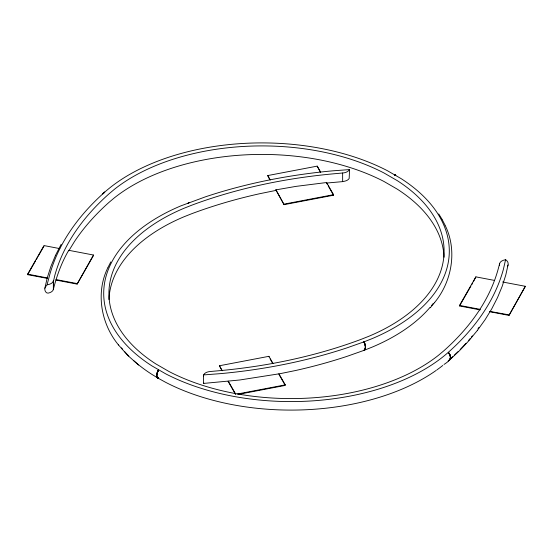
<?xml version="1.0" encoding="UTF-8"?>
<svg xmlns="http://www.w3.org/2000/svg" width="553" height="553" viewBox="0 0 553 553"><rect width="100%" height="100%" fill="white"/><g stroke="black" fill="none" stroke-linecap="round" stroke-linejoin="round"><path stroke-width="0.83" d="M365.374 346.489L365.222 344.892L365.298 348.632L363.992 350.367L365.222 349.219L365.45 346.15L365.533 347.325L365.146 349.399L363.992 350.367L365.485 348.12L365.291 345.21L364.109 341.809L347.595 347.65A369.909 213.569 0 0 1 220.516 373.634L203.642 374.92L203.545 375.452M436.137 370.441A187.55 108.277 0 0 1 165.575 382.282L158.552 378.432C155.732 377.194 156.451 372.985 157.888 371.001C156.99 373.565 155.331 376.731 158.642 378.48M364.835 344.332L365.001 344.975L364.856 343.6L365.07 345.293M444.004 364.448C446.948 362.637 452.444 358.938 449.817 354.839L448.22 352.406A187.55 108.277 0 0 1 165.575 373.773L151.881 365.865A187.55 108.277 0 0 1 181.018 205.813L205.405 196.84A369.909 213.569 0 0 1 332.484 170.856L349.455 169.605A6.118 0.698 -85.8 0 1 349.551 169.847M477.502 330.272L468.972 340.607L459.522 350.643L449.506 360.086C450.965 359.035 450.681 354.321 448.365 352.282A369.895 213.555 0 0 0 503.341 269.505L505.566 259.758L506.002 259.986A6.442 5.219 -14.3 0 1 506.735 260.532L507.889 262.226L508.207 264.161L505.774 275.083L502.152 286.413L497.506 297.604L491.735 308.871L485.099 319.689L477.343 330.473M449.935 355.137C451.435 356.574 449.389 361.095 450.432 358.413M365.111 344.927L363.888 341.892M203.442 376.475L203.642 383.423L239.712 379.994L278.933 373.849L285.265 384.874L285.265 385.406L238.315 394.365M156.803 375.017L156.672 374.333L156.824 375.84M107.883 267.652C95.489 292.696 100.992 323.761 118.501 344.968M434.499 302.636C452.008 281.436 457.511 250.371 445.117 225.327M47.226 277.917L44.869 288.237C44.413 290.249 45.83 293.353 48.125 293.131A7.818 4.514 0 0 0 53.358 289.357C56.606 276.465 61.342 263.131 68.157 251.311L68.772 250.309L93.464 255.023L93.464 255.555L77.116 284.111L56.047 280.088M157.799 370.945L156.9 374.139M156.762 374.374L158.462 369.867L156.61 375.19M44.869 288.237L46.265 285.735A6.442 5.191 -14.2 0 1 46.998 285.072L49.659 274.993A369.895 213.555 0 0 1 104.635 192.216L104.78 192.085A187.55 108.277 0 0 1 387.425 170.718L401.119 178.626A187.55 108.277 0 0 1 371.982 338.685L364.109 341.809L364.399 343.04M53.565 289.371L53.565 280.862L54.802 275.463A364.503 210.444 0 0 1 109.072 193.785L114.409 189.306A182.345 105.277 0 0 1 383.941 172.951L397.254 180.637A182.345 105.277 0 0 1 368.927 336.252L361.164 339.328A364.503 210.444 0 0 1 219.7 370.662L210.368 371.498A7.818 4.514 0 0 0 203.829 374.519L203.642 374.92M505.566 259.758L504.875 259.869A7.818 4.514 0 0 0 499.642 263.643L498.198 269.034A364.503 210.444 0 0 1 443.928 350.706L438.591 355.185A182.345 105.277 0 0 1 169.059 371.54L155.746 363.853A182.345 105.277 0 0 1 184.073 208.239L191.836 205.163A364.503 210.444 0 0 1 333.3 173.836L342.632 172.999A7.818 4.514 0 0 0 349.171 169.971L349.358 169.577M450.446 357.957L450.08 355.012L448.365 352.282M158.054 370.704L158.317 370.075L158.317 370.469M450.398 357.743L450.342 356.623M188.262 203.207L189.002 202.64M508.083 264.984L507.357 266.525M47.302 277.654L50.848 266.587L55.494 255.396M365.402 347.899L365.291 346.835M156.706 375.245L157.024 376.814M450.114 359.187L450.412 358.22M203.642 383.423L203.829 383.029M55.604 255.147L61.141 244.364M107.994 267.41L110.814 261.908M47.648 278.449L27.65 274.675L27.65 274.143L43.998 245.58L59.814 248.615M27.65 274.675L35.613 260.76M36.457 259.295L37.293 257.829M38.129 256.364L43.998 246.113M77.116 284.111L93.464 255.023M480.115 309.88L459.536 305.954L459.536 305.422L475.884 276.866L494.423 280.406M459.536 305.954L470.852 286.184M471.695 284.719L472.532 283.254M473.368 281.788L475.884 276.866M489.999 311.768L509.002 315.397L525.35 286.302L502.615 282.002M509.002 315.397L525.35 286.302M103.252 193.204L102.886 193.813L104.711 192.154L102.92 193.661M158.144 370.759L158.642 369.978M364.213 350.291L365.146 349.399L365.263 348.203M103.321 193.135L102.81 193.875L103.052 193.46M449.81 359.664L449.188 360.362M188.041 203.283L189.112 202.605M449.437 360.148L450.004 359.395M430.241 307.8L434.665 302.443M449.955 359.547L449.527 360.038M103.494 192.914L104.399 192.244L103.923 192.555M448.455 352.524L450.004 355.074M449.679 354.549L448.601 352.849M452.727 356.671L448.22 360.909L449.077 360.445M454.601 354.908L458.34 351.383M450.19 355.309L450.356 356.263M489.626 311.374L509.002 314.864M448.884 360.577L448.359 360.784M104.614 192.147L104.476 192.271M364.247 350.277L371.982 347.187A187.55 108.277 0 0 0 429.951 307.482M188.144 203.151L188.863 202.688M363.888 350.395L347.595 356.16A369.943 213.582 0 0 1 295.212 370.586L278.712 373.959M156.713 375.515L156.914 376.918L158.462 378.376M394.538 174.624L395.796 175.633L394.448 174.568L395.706 175.584L394.946 174.776M275.919 189.873L295.959 186.382L326.581 182.525L333.549 194.684L333.549 195.216L284.083 204.658L275.919 189.873L284.083 204.658M275.919 190.405L259.654 193.73A364.247 210.292 0 0 0 191.836 213.672L184.08 216.748A182.345 105.277 0 0 0 108.955 299.56M269.781 179.677L267.735 175.564L317.201 166.128L320.533 171.948M284.083 204.126L333.549 194.684M221.912 370.579L219.451 365.754L268.917 356.319L273.002 363.445M237.479 393.999L285.265 384.874M47.434 284.733L48.125 284.622A7.818 4.514 0 0 0 53.358 280.848L53.565 280.862M326.581 182.525L326.581 183.05L342.653 181.626L342.632 172.999M459.536 305.422L480.115 309.348M56.047 279.562L77.116 283.578M27.65 274.143L47.019 277.869M394.773 174.686L394.358 174.52M158.414 378.39L157.232 377.492L156.762 376.04M394.496 174.561L395.022 174.838M157.011 376.973L157.356 377.658M157.888 378.114L158.552 378.432L151.881 374.374A187.55 108.277 0 0 1 133.964 360.895M138.589 365.049L127.653 355.323M118.335 344.775L127.487 355.15M157.792 378.065L157.446 377.713M438.743 213.942L442.061 219.347M320.622 172.626L317.201 166.128M326.581 183.05L327.404 184.488M328.219 185.919L333.549 195.216M270.141 358.987L272.594 363.266M279.127 374.678L284.857 384.694M219.451 365.754L222.32 370.766M228.299 381.217L235.799 394.317M267.735 175.564L270.265 180.008M228.092 381.328L235.398 394.137M442.186 219.582L445.006 225.078M364.379 342.68L363.998 341.851L364.842 343.959M349.558 169.785L349.171 178.481A7.818 4.514 0 0 1 342.632 181.502L342.653 181.626M499.435 263.629L499.435 265.329M268.917 356.319L268.917 356.851M68.772 250.309L68.772 250.841L74.531 241.454A364.247 210.292 0 0 1 109.072 202.294L114.409 197.815A182.345 105.277 0 0 1 383.941 181.46L397.254 189.147A182.345 105.277 0 0 1 444.045 257.228M53.358 280.848L53.358 289.357M433.082 303.632A187.55 108.277 0 0 1 431.547 305.567M203.469 376.503A6.118 0.657 -85.2 0 1 203.566 375.515M442.801 365.457A187.55 108.277 0 0 1 436.822 369.957M128.835 356.063A187.55 108.277 0 0 1 124.708 351.708M122.51 349.171A187.55 108.277 0 0 1 121.453 347.892M478.995 327.355A369.943 213.582 0 0 1 477.986 328.731M472.386 335.906A369.943 213.582 0 0 1 471.343 337.171M470.285 338.429A369.943 213.582 0 0 1 468.674 340.309M465.916 343.42A369.943 213.582 0 0 1 460.137 349.558"/></g></svg>
